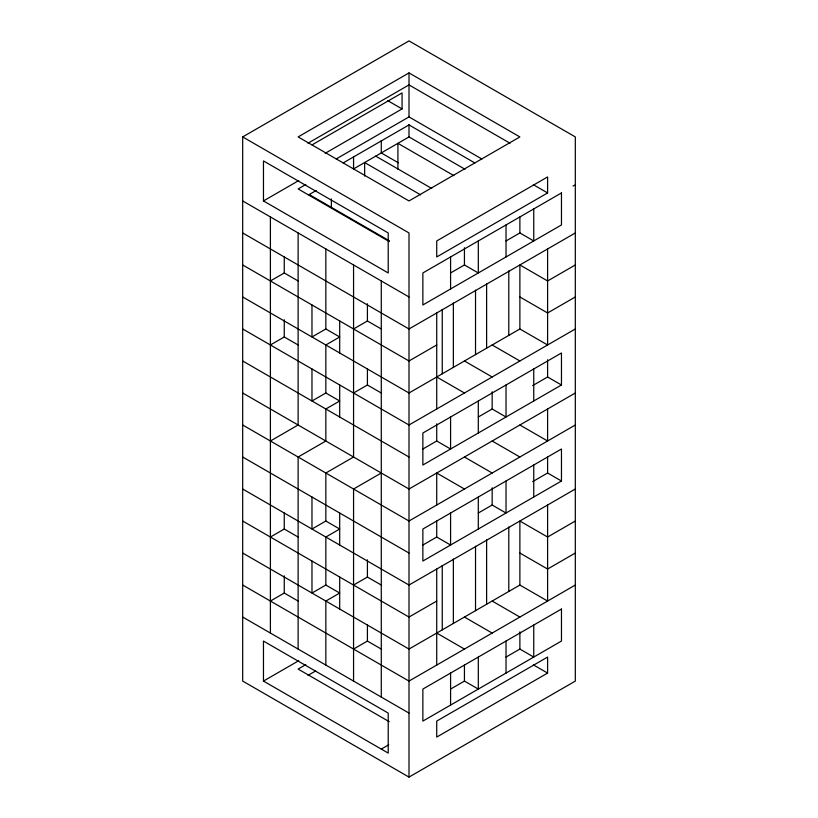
<?xml version="1.0" encoding="UTF-8"?>
<svg xmlns="http://www.w3.org/2000/svg" width="818" height="818" viewBox="0 0 818 818"><rect width="100%" height="100%" fill="white"/><g stroke="black" fill="none" stroke-linecap="round" stroke-linejoin="round"><path stroke-width="1.23" d="M242.68 136.923L409 40.9L575.32 136.923L575.32 681.077L409 777.1L242.68 681.077L242.68 136.923L409 232.946L409 777.1M409 72.904L298.12 136.923L409 200.942L519.88 136.923L409 72.904L409 116.923L336.239 158.927M307.997 143.222L409 84.908L510.003 143.222M312.047 144.888L402.067 92.915L402.067 108.917L325.227 153.283M263.468 200.942L388.213 272.956L388.213 232.946L263.468 160.931L263.468 200.942L298.744 180.573M305.799 184.5L298.12 188.938L389.235 241.545M343.131 162.956L409 124.919L474.869 162.956M308.785 194.786L316.239 190.482M464.992 169.254L409 136.923L353.56 168.937L353.56 156.627M270.4 280.963L284.255 272.967L298.12 280.963M270.4 344.981L284.255 336.975L298.12 344.981M547.6 192.936L436.72 256.954L436.72 240.952L547.6 176.933L547.6 192.936L533.377 184.725M311.975 368.99L311.975 400.994L325.84 392.998L325.84 344.981L339.695 336.975L325.84 328.979L311.975 336.975L311.975 304.971M353.56 328.979L367.415 320.973L381.28 328.979M450.585 272.967L464.44 264.96L478.305 272.967L478.305 240.952M506.025 240.952L519.88 232.956L533.745 240.952L533.745 208.948M575.32 232.956L409 328.979L242.68 232.956M270.4 441.004L298.12 425.002L298.12 232.946M353.56 392.998L367.415 384.992L381.28 392.998M436.72 344.981L409 360.983L242.68 264.96M575.32 264.96L547.6 280.963L519.88 264.96L519.88 328.979L547.6 344.981L547.6 248.958M519.88 328.979L409 392.998L242.68 296.965M575.32 296.965L547.6 312.977L519.88 296.965M575.32 328.979L409 425.002L242.68 328.979M270.4 537.037L284.255 529.031L298.12 537.037M381.28 473.019L353.56 489.021L353.56 681.077M422.865 449.01L436.72 441.004L450.585 449.01L450.585 417.006M478.305 417.006L492.16 409L506.025 417.006L506.025 384.992M532.671 385.605L547.6 376.996L561.465 384.992L561.465 352.987L422.865 433.008L422.865 465.013L561.465 384.992M311.975 561.046L311.975 593.05L325.84 585.044L325.84 537.037L339.695 529.031L325.84 521.035L311.975 529.031L311.975 497.027M575.32 392.998L409 489.021L242.68 392.998M270.4 601.056L284.255 593.05L298.12 601.056M575.32 425.002L409 521.025L242.68 425.002M353.56 585.044L367.415 577.048L381.28 585.044M422.865 545.033L436.72 537.037L450.585 545.033L450.585 513.029M478.305 513.029L492.16 505.023L506.025 513.029L506.025 481.015M532.671 481.638L547.6 473.019L561.465 481.015L561.465 449.01L422.865 529.031L422.865 561.036L561.465 481.015M575.32 489.021L409 585.044L242.68 489.021M263.468 681.077L388.213 753.092L388.213 713.081L263.468 641.067L263.468 681.077L298.744 660.709M305.799 664.635L298.12 669.073L389.235 721.68M307.997 675.371L315.687 670.934M353.56 649.063L367.415 641.067L381.28 649.063M436.72 601.056L409 617.058L242.68 521.035M575.32 521.035L547.6 537.037L519.88 521.035L519.88 585.044L547.6 601.056L547.6 505.023M519.88 585.044L409 649.063L242.68 553.04M575.32 553.04L547.6 569.042L519.88 553.04M575.32 585.044L409 681.077L242.68 585.044M450.585 689.073L464.44 681.077L478.305 689.073L478.305 657.069M506.025 657.069L519.88 649.063L533.745 657.069L533.745 625.054M381.28 749.094L388.744 744.779M547.6 673.071L436.72 737.09L436.72 721.087L547.6 657.069L547.6 673.071L533.377 664.86M573.009 186.023L575.32 184.94M387.844 100.706L402.067 108.917M409 116.923L481.853 158.989M453.898 175.655L397.916 143.324L397.916 169.183M398.335 162.782L381.28 152.935L381.28 140.614M375.738 156.136L431.73 188.457M420.636 194.858L364.644 162.537L364.644 176.074M309.204 194.541L389.348 240.809M242.68 200.942L409 296.965M492.16 344.981L519.88 360.983M464.44 360.983L492.16 376.986M436.72 376.986L464.44 392.998M519.88 425.002L547.6 441.004L547.6 409M492.16 441.004L519.88 457.017M464.44 457.017L492.16 473.019M325.84 392.998L339.695 400.994L325.84 409L325.84 441.004L298.12 457.017L298.12 649.063M242.68 360.983L409 457.017M464.44 489.021L436.72 473.019L436.72 505.023M242.68 457.017L409 553.04M492.16 601.056L519.88 617.058M464.44 617.058L492.16 633.06M436.72 633.06L464.44 649.063M325.84 585.044L339.695 593.05L325.84 601.056L325.84 665.075M242.68 617.058L409 713.081M547.6 359.756L547.6 376.996M547.6 457.017L547.6 473.019M533.745 368.99L533.745 400.994M533.745 465.013L533.745 497.027M519.88 216.944L519.88 232.956M519.88 631.833L519.88 649.063M508.796 270.942L508.796 335.38M508.796 527.007L508.796 591.455M506.025 224.95L506.025 256.954M506.025 641.067L506.025 673.071M492.16 391.761L492.16 409M492.16 487.794L492.16 505.023M486.618 283.744L486.618 348.182M486.618 539.819L486.618 604.257M478.305 400.994L478.305 433.008M478.305 497.027L478.305 529.031M475.524 290.145L475.524 354.583M475.524 546.22L475.524 610.657M464.44 247.721L464.44 264.96M464.44 665.075L464.44 681.077M453.356 302.946L453.356 367.384M453.356 559.021L453.356 623.459M450.585 256.954L450.585 288.969M450.585 673.071L450.585 705.085M442.262 309.347L442.262 373.785M442.262 565.422L442.262 629.86M436.72 312.977L436.72 409M436.72 423.775L436.72 441.004M436.72 521.025L436.72 537.037M436.72 569.042L436.72 665.065M409 124.612L409 136.923M381.28 280.963L381.28 697.079M367.415 303.744L367.415 320.973M367.415 368.99L367.415 384.992M367.415 559.809L367.415 577.048M367.415 625.054L367.415 641.067M353.56 264.96L353.56 457.017L325.84 473.019L325.84 521.035M339.695 320.973L339.695 352.987M339.695 384.992L339.695 417.006M339.695 513.029L339.695 545.033M339.695 577.048L339.695 609.052M331.382 198.968L331.382 207.588M325.84 248.958L325.84 328.979M284.255 256.954L284.255 272.967M284.255 319.746L284.255 336.975M284.255 513.029L284.255 529.031M284.255 575.811L284.255 593.05M270.4 216.944L270.4 633.06M561.465 192.936L422.865 272.956L422.865 304.971L561.465 224.95L561.465 192.936M561.465 609.052L422.865 689.073L422.865 721.087L561.465 641.067L561.465 609.052"/></g></svg>
